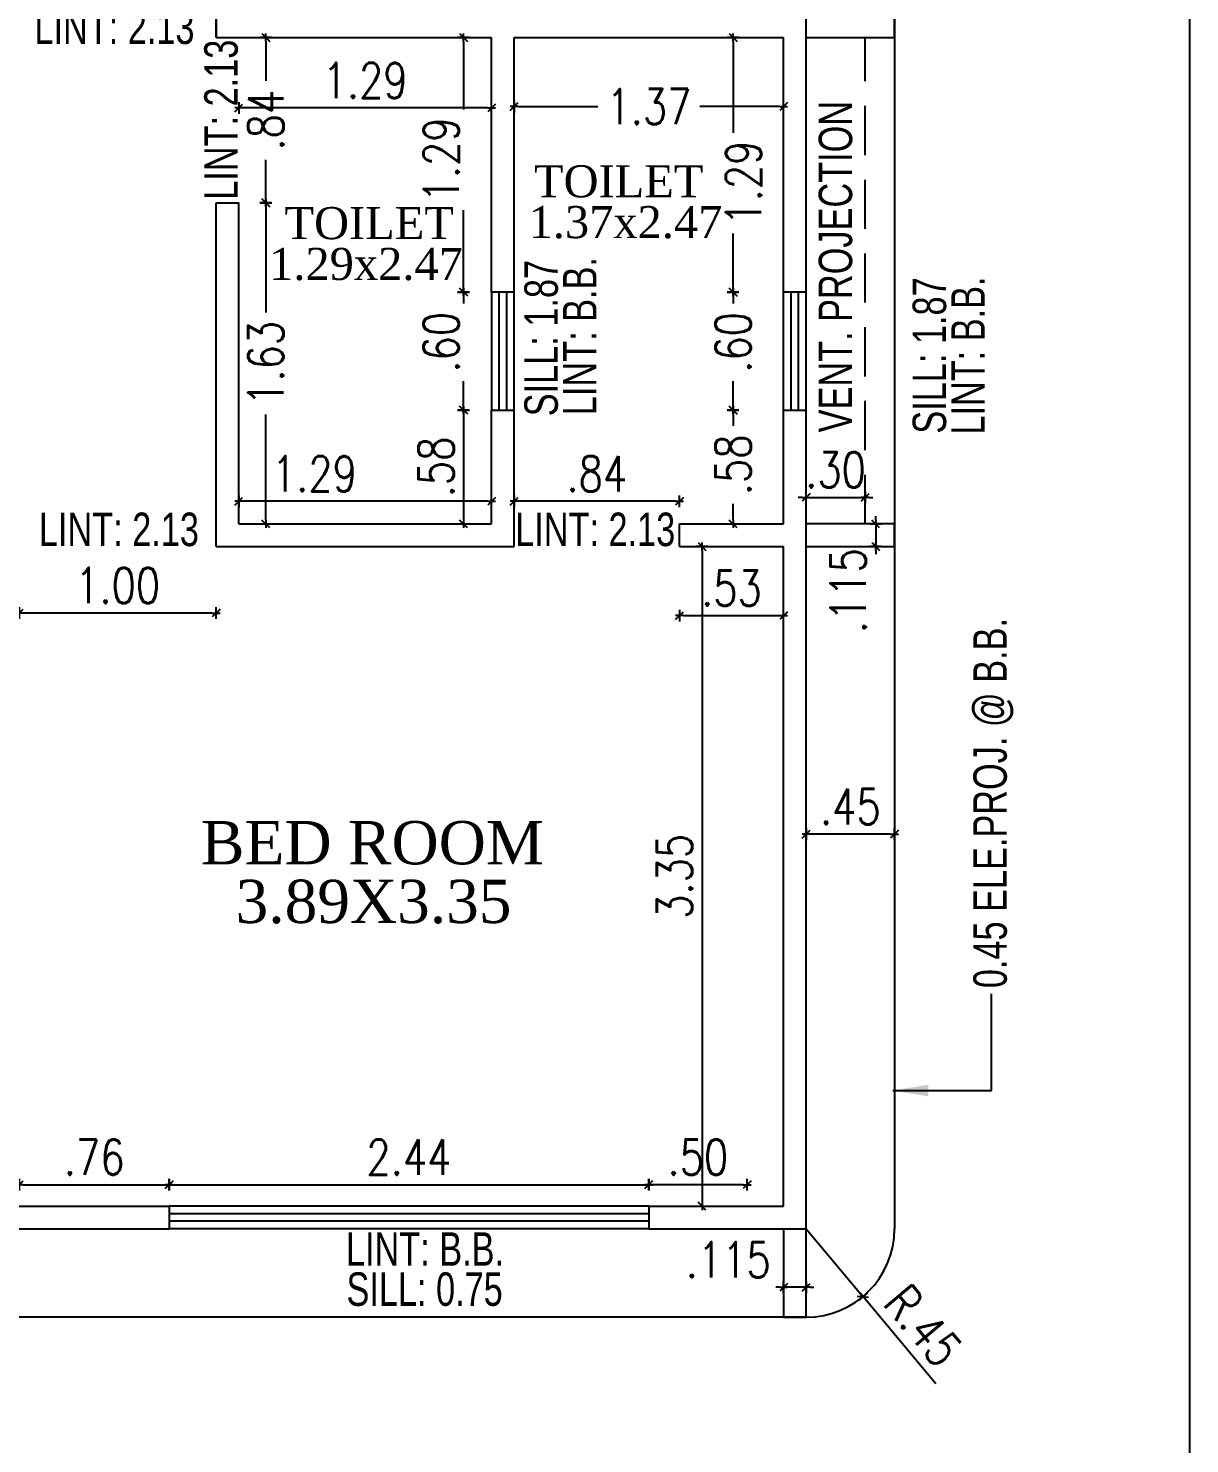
# Model space of a CAD drawing. Header units: inches. Extents: x 14235 to 14499, y 0 to 2549.
# Drawn here: x 14459.82 to 14465.73, y 2352.89 to 2360.08 of the extents above; entities that cross this region are included whole.
import ezdxf
from ezdxf.enums import TextEntityAlignment as Align

# ---------------------------------------------------------------- set-up
doc = ezdxf.new("R2010")
doc.units = ezdxf.units.IN
doc.header["$LTSCALE"] = 0.25
doc.header["$MEASUREMENT"] = 0
doc.header["$PDMODE"] = 35
doc.linetypes.add('DASHEDX2', pattern=[1.5, 1, -0.5])
for name, color, linetype in [('edges', 1, 'Continuous'), ('proj-internal', 1, 'DASHEDX2'), ('text-large', 7, 'Continuous'), ('wall', 7, 'Continuous'), ('windows', 106, 'Continuous'), ('WORK TEX', 6, 'Continuous'), ('WORKING DIM', 7, 'Continuous')]:
    doc.layers.add(name, color=color, linetype=linetype)
doc.styles.add('ARIAL', font='TIMES_0.TTF')
doc.styles.add('ARL', font='swisscl_0.ttf')
doc.styles.add('romans', font='romans.shx', dxfattribs={"width": 0.8})
doc.dimstyles.new('121', dxfattribs={"dimscale": 0.1, "dimtxt": 1.8, "dimasz": 0.2, "dimexe": 0.03125, "dimexo": 0.25, "dimgap": 0.5, "dimtad": 1, "dimzin": 4, "dimdsep": 46, "dimtxsty": 'romans', "dimblk1": 'MINITICK', "dimblk2": 'MINITICK', "dimsah": 1, "dimcen": 1, "dimse1": 1, "dimse2": 1, "dimclrd": 252, "dimclre": 256, "dimclrt": 7, "dimadec": 3, "dimazin": 0, "dimtfac": 0.8, "dimtix": 1, "dimtmove": 2, "dimatfit": 3, "dimfxl": 0, "dimtolj": 1, "dimtzin": 3, "dimarcsym": 0})
doc.dimstyles.new('DFSGSG', dxfattribs={"dimtxt": 0.17, "dimasz": 0.18, "dimexe": 0.18, "dimexo": 0.0625, "dimgap": 0.09, "dimtad": 1, "dimzin": 0, "dimdsep": 46, "dimtxsty": 'ARIAL', "dimcen": 0.09, "dimse1": 1, "dimse2": 1, "dimaunit": 1, "dimadec": 0, "dimazin": 0, "dimtfac": 1, "dimtix": 1, "dimtofl": 0, "dimtmove": 0, "dimatfit": 3, "dimfxl": 0, "dimtolj": 1, "dimtzin": 0, "dimarcsym": 0})

# ---------------------------------------------------------------- blocks, each defined once
blk = doc.blocks.new('MINITICK')
at = {"color": 7}
for p, q in [((1, 1), (-1, -1)), ((-1, 0), (1, 0)), ((0, -1.5), (0, 1.5))]:
    blk.add_line(p, q, dxfattribs=at)
blk = doc.blocks.new('*D1773')
at = {"layer": 'Defpoints', "color": 0, "transparency": 16777216}
for p in [(14460.5382, 2354.2036), (14459.776, 2354.0942), (14460.5382, 2354.0942)]:
    blk.add_point(p, dxfattribs=at)
at = {"layer": 'WORKING DIM', "color": 252, "lineweight": -2, "transparency": 16777216}
blk.add_line((14459.796, 2354.2036), (14460.5182, 2354.2036), dxfattribs=at)
at = {"layer": 'WORKING DIM', "color": 252, "lineweight": -2, "transparency": 16777216, "xscale": 0.02, "yscale": 0.02, "zscale": 0.02, "rotation": 180}
blk.add_blockref('MINITICK', (14459.776, 2354.2036), dxfattribs=at)
at = {"layer": 'WORKING DIM', "color": 252, "lineweight": -2, "transparency": 16777216, "xscale": 0.02, "yscale": 0.02, "zscale": 0.02}
blk.add_blockref('MINITICK', (14460.5382, 2354.2036), dxfattribs=at)
at = {"layer": 'WORKING DIM', "color": 7, "transparency": 16777216, "insert": (14460.1571, 2354.3436), "char_height": 0.18, "attachment_point": 5, "style": 'romans'}
blk.add_mtext('\\A1;.76', dxfattribs=at)
blk = doc.blocks.new('*D1774')
at = {"layer": 'Defpoints', "color": 0, "transparency": 16777216}
for p in [(14462.9772, 2354.2036), (14460.5382, 2354.0942), (14462.9772, 2354.0942)]:
    blk.add_point(p, dxfattribs=at)
at = {"layer": 'WORKING DIM', "color": 252, "lineweight": -2, "transparency": 16777216}
blk.add_line((14460.5582, 2354.2036), (14462.9572, 2354.2036), dxfattribs=at)
at = {"layer": 'WORKING DIM', "color": 252, "lineweight": -2, "transparency": 16777216, "xscale": 0.02, "yscale": 0.02, "zscale": 0.02, "rotation": 180}
blk.add_blockref('MINITICK', (14460.5382, 2354.2036), dxfattribs=at)
at = {"layer": 'WORKING DIM', "color": 252, "lineweight": -2, "transparency": 16777216, "xscale": 0.02, "yscale": 0.02, "zscale": 0.02}
blk.add_blockref('MINITICK', (14462.9772, 2354.2036), dxfattribs=at)
at = {"layer": 'WORKING DIM', "color": 7, "transparency": 16777216, "insert": (14461.7577, 2354.3436), "char_height": 0.18, "attachment_point": 5, "style": 'romans'}
blk.add_mtext('\\A1;2.44', dxfattribs=at)
blk = doc.blocks.new('*D1561')
at = {"layer": 'Defpoints', "color": 0, "transparency": 16777216}
for p in [(14462.9772, 2354.2036), (14462.9772, 2354.0942), (14463.4775, 2354.0942)]:
    blk.add_point(p, dxfattribs=at)
at = {"layer": 'WORKING DIM', "color": 252, "lineweight": -2, "transparency": 16777216}
blk.add_line((14463.4575, 2354.2036), (14462.9972, 2354.2036), dxfattribs=at)
at = {"layer": 'WORKING DIM', "color": 252, "lineweight": -2, "transparency": 16777216, "xscale": 0.02, "yscale": 0.02, "zscale": 0.02, "rotation": 180}
blk.add_blockref('MINITICK', (14462.9772, 2354.2036), dxfattribs=at)
at = {"layer": 'WORKING DIM', "color": 252, "lineweight": -2, "transparency": 16777216, "xscale": 0.02, "yscale": 0.02, "zscale": 0.02}
blk.add_blockref('MINITICK', (14463.4775, 2354.2036), dxfattribs=at)
at = {"layer": 'WORKING DIM', "color": 7, "transparency": 16777216, "insert": (14463.2274, 2354.3436), "char_height": 0.18, "attachment_point": 5, "style": 'romans'}
blk.add_mtext('\\A1;.50', dxfattribs=at)
blk = doc.blocks.new('*D1562')
at = {"layer": 'Defpoints', "color": 0, "transparency": 16777216}
for p in [(14462.86, 2357.4479), (14462.8192, 2354.0942), (14463.2482, 2354.0942)]:
    blk.add_point(p, dxfattribs=at)
at = {"layer": 'WORKING DIM', "color": 252, "lineweight": -2, "transparency": 16777216}
blk.add_line((14463.2482, 2357.4279), (14463.2482, 2354.1142), dxfattribs=at)
at = {"layer": 'WORKING DIM', "color": 252, "lineweight": -2, "transparency": 16777216, "xscale": 0.02, "yscale": 0.02, "zscale": 0.02}
for p, rotation in [((14463.2482, 2357.4479), 90), ((14463.2482, 2354.0942), 270)]:
    blk.add_blockref('MINITICK', p, dxfattribs=dict(at, rotation=rotation))
at = {"layer": 'WORKING DIM', "color": 7, "transparency": 16777216, "insert": (14463.1082, 2355.771), "char_height": 0.18, "attachment_point": 5, "rotation": 90, "style": 'romans'}
blk.add_mtext('\\A1;3.35', dxfattribs=at)
blk = doc.blocks.new('*D1563')
at = {"layer": 'Defpoints', "color": 0, "transparency": 16777216}
for p in [(14459.776, 2357.505), (14460.7769, 2357.505), (14459.776, 2357.1093)]:
    blk.add_point(p, dxfattribs=at)
at = {"layer": 'WORKING DIM', "color": 252, "lineweight": -2, "transparency": 16777216}
blk.add_line((14460.7569, 2357.1093), (14459.796, 2357.1093), dxfattribs=at)
at = {"layer": 'WORKING DIM', "color": 252, "lineweight": -2, "transparency": 16777216, "xscale": 0.02, "yscale": 0.02, "zscale": 0.02, "rotation": 180}
blk.add_blockref('MINITICK', (14459.776, 2357.1093), dxfattribs=at)
at = {"layer": 'WORKING DIM', "color": 252, "lineweight": -2, "transparency": 16777216, "xscale": 0.02, "yscale": 0.02, "zscale": 0.02}
blk.add_blockref('MINITICK', (14460.7769, 2357.1093), dxfattribs=at)
at = {"layer": 'WORKING DIM', "color": 7, "transparency": 16777216, "insert": (14460.2764, 2357.2493), "char_height": 0.18, "attachment_point": 5, "style": 'romans'}
blk.add_mtext('\\A1;1.00', dxfattribs=at)
blk = doc.blocks.new('*D1564')
at = {"layer": 'Defpoints', "color": 0, "transparency": 16777216}
for p in [(14463.7775, 2353.9799), (14464.0662, 2353.6347)]:
    blk.add_point(p, dxfattribs=at)
at = {"layer": 'WORKING DIM', "color": 252, "lineweight": -2, "transparency": 16777216}
for p, q in [((14463.7775, 2353.9799), (14464.0662, 2353.6347)), ((14464.4375, 2353.1906), (14464.079, 2353.6193))]:
    blk.add_line(p, q, dxfattribs=at)
at = {"layer": 'WORKING DIM', "color": 252, "lineweight": -2, "transparency": 16777216, "xscale": 0.02, "yscale": 0.02, "zscale": 0.02, "rotation": 129.9018979575271}
blk.add_blockref('MINITICK', (14464.0662, 2353.6347), dxfattribs=at)
at = {"layer": 'WORKING DIM', "color": 7, "transparency": 16777216, "insert": (14464.3721, 2353.4871), "char_height": 0.18, "attachment_point": 5, "rotation": 309.9019, "style": 'romans'}
blk.add_mtext('\\A1;R.45', dxfattribs=at)
blk = doc.blocks.new('*D1791')
at = {"layer": 'Defpoints', "color": 0, "transparency": 16777216}
for p in [(14463.7775, 2357.4479), (14464.2275, 2357.4479), (14463.7775, 2355.9853)]:
    blk.add_point(p, dxfattribs=at)
at = {"layer": 'WORKING DIM', "color": 252, "lineweight": -2, "transparency": 16777216}
blk.add_line((14464.2075, 2355.9853), (14463.7975, 2355.9853), dxfattribs=at)
at = {"layer": 'WORKING DIM', "color": 252, "lineweight": -2, "transparency": 16777216, "xscale": 0.02, "yscale": 0.02, "zscale": 0.02, "rotation": 180}
blk.add_blockref('MINITICK', (14463.7775, 2355.9853), dxfattribs=at)
at = {"layer": 'WORKING DIM', "color": 252, "lineweight": -2, "transparency": 16777216, "xscale": 0.02, "yscale": 0.02, "zscale": 0.02}
blk.add_blockref('MINITICK', (14464.2275, 2355.9853), dxfattribs=at)
at = {"layer": 'WORKING DIM', "color": 7, "transparency": 16777216, "insert": (14464.0025, 2356.1253), "char_height": 0.18, "attachment_point": 5, "style": 'romans'}
blk.add_mtext('\\A1;.45', dxfattribs=at)
blk = doc.blocks.new('*D1802')
at = {"layer": 'Defpoints', "color": 0, "transparency": 16777216}
for p in [(14463.7775, 2357.6905), (14464.0775, 2357.6973), (14464.0775, 2357.6905)]:
    blk.add_point(p, dxfattribs=at)
at = {"layer": 'WORKING DIM', "color": 252, "lineweight": -2, "transparency": 16777216}
for p, q in [((14463.7575, 2357.6973), (14463.7375, 2357.6973)), ((14463.7775, 2357.6973), (14464.0775, 2357.6973)), ((14464.0975, 2357.6973), (14464.1175, 2357.6973))]:
    blk.add_line(p, q, dxfattribs=at)
at = {"layer": 'WORKING DIM', "color": 252, "lineweight": -2, "transparency": 16777216, "xscale": 0.02, "yscale": 0.02, "zscale": 0.02}
blk.add_blockref('MINITICK', (14463.7775, 2357.6973), dxfattribs=at)
at = {"layer": 'WORKING DIM', "color": 252, "lineweight": -2, "transparency": 16777216, "xscale": 0.02, "yscale": 0.02, "zscale": 0.02, "rotation": 180}
blk.add_blockref('MINITICK', (14464.0775, 2357.6973), dxfattribs=at)
at = {"layer": 'WORKING DIM', "color": 7, "transparency": 16777216, "insert": (14463.9275, 2357.8373), "char_height": 0.18, "attachment_point": 5, "style": 'romans'}
blk.add_mtext('\\A1;.30', dxfattribs=at)
blk = doc.blocks.new('*D1573')
at = {"layer": 'Defpoints', "color": 0, "transparency": 16777216}
for p in [(14463.6632, 2353.6819), (14463.6632, 2353.6584), (14463.7775, 2353.6584)]:
    blk.add_point(p, dxfattribs=at)
at = {"layer": 'WORKING DIM', "color": 252, "lineweight": -2, "transparency": 16777216}
for p, q in [((14463.6432, 2353.6819), (14463.6232, 2353.6819)), ((14463.7775, 2353.6819), (14463.6632, 2353.6819)), ((14463.7975, 2353.6819), (14463.8175, 2353.6819))]:
    blk.add_line(p, q, dxfattribs=at)
at = {"layer": 'WORKING DIM', "color": 252, "lineweight": -2, "transparency": 16777216, "xscale": 0.02, "yscale": 0.02, "zscale": 0.02}
blk.add_blockref('MINITICK', (14463.6632, 2353.6819), dxfattribs=at)
at = {"layer": 'WORKING DIM', "color": 252, "lineweight": -2, "transparency": 16777216, "xscale": 0.02, "yscale": 0.02, "zscale": 0.02, "rotation": 180}
blk.add_blockref('MINITICK', (14463.7775, 2353.6819), dxfattribs=at)
at = {"layer": 'WORKING DIM', "color": 7, "transparency": 16777216, "insert": (14463.3816, 2353.8219), "char_height": 0.18, "attachment_point": 5, "style": 'romans'}
blk.add_mtext('\\A1;.115', dxfattribs=at)
blk = doc.blocks.new('*D1579')
at = {"layer": 'Defpoints', "color": 0, "transparency": 16777216}
for p in [(14464.1551, 2357.5622), (14464.1315, 2357.4479), (14464.1551, 2357.4479)]:
    blk.add_point(p, dxfattribs=at)
at = {"layer": 'WORKING DIM', "color": 252, "lineweight": -2, "transparency": 16777216}
for p, q in [((14464.1315, 2357.5822), (14464.1315, 2357.6022)), ((14464.1315, 2357.5622), (14464.1315, 2357.4479)), ((14464.1315, 2357.4279), (14464.1315, 2357.4079))]:
    blk.add_line(p, q, dxfattribs=at)
at = {"layer": 'WORKING DIM', "color": 252, "lineweight": -2, "transparency": 16777216, "xscale": 0.02, "yscale": 0.02, "zscale": 0.02}
for p, rotation in [((14464.1315, 2357.5622), 270), ((14464.1315, 2357.4479), 90)]:
    blk.add_blockref('MINITICK', p, dxfattribs=dict(at, rotation=rotation))
at = {"layer": 'WORKING DIM', "color": 7, "transparency": 16777216, "insert": (14463.9915, 2357.2229), "char_height": 0.18, "attachment_point": 5, "rotation": 90, "style": 'romans'}
blk.add_mtext('\\A1;.115', dxfattribs=at)
blk = doc.blocks.new('*D2012')
at = {"layer": 'Defpoints', "color": 0, "transparency": 16777216}
for p in [(14460.8919, 2360.0345), (14461.0303, 2360.0345), (14460.8919, 2359.1945)]:
    blk.add_point(p, dxfattribs=at)
at = {"layer": 'WORKING DIM', "color": 252, "lineweight": -2, "transparency": 16777216}
for p, q in [((14461.0303, 2360.0145), (14461.0303, 2359.8153)), ((14461.0303, 2359.2145), (14461.0303, 2359.4136))]:
    blk.add_line(p, q, dxfattribs=at)
at = {"layer": 'WORKING DIM', "color": 252, "lineweight": -2, "transparency": 16777216, "xscale": 0.02, "yscale": 0.02, "zscale": 0.02}
for p, rotation in [((14461.0303, 2360.0345), 90), ((14461.0303, 2359.1945), 270)]:
    blk.add_blockref('MINITICK', p, dxfattribs=dict(at, rotation=rotation))
at = {"layer": 'WORKING DIM', "color": 7, "transparency": 16777216, "insert": (14461.0303, 2359.6145), "char_height": 0.18, "attachment_point": 5, "rotation": 90, "style": 'romans'}
blk.add_mtext('\\A1;.84', dxfattribs=at)
blk = doc.blocks.new('*D2013')
at = {"layer": 'Defpoints', "color": 0, "transparency": 16777216}
for p in [(14460.8919, 2359.1945), (14460.8919, 2357.5622), (14461.0295, 2357.5622)]:
    blk.add_point(p, dxfattribs=at)
at = {"layer": 'WORKING DIM', "color": 252, "lineweight": -2, "transparency": 16777216}
for p, q in [((14461.0295, 2359.1745), (14461.0295, 2358.6375)), ((14461.0295, 2357.5822), (14461.0295, 2358.1192))]:
    blk.add_line(p, q, dxfattribs=at)
at = {"layer": 'WORKING DIM', "color": 252, "lineweight": -2, "transparency": 16777216, "xscale": 0.02, "yscale": 0.02, "zscale": 0.02}
for p, rotation in [((14461.0295, 2359.1945), 90), ((14461.0295, 2357.5622), 270)]:
    blk.add_blockref('MINITICK', p, dxfattribs=dict(at, rotation=rotation))
at = {"layer": 'WORKING DIM', "color": 7, "transparency": 16777216, "insert": (14461.0295, 2358.3783), "char_height": 0.18, "attachment_point": 5, "rotation": 90, "style": 'romans'}
blk.add_mtext('\\A1;1.63', dxfattribs=at)
blk = doc.blocks.new('*D2014')
at = {"layer": 'Defpoints', "color": 0, "transparency": 16777216}
for p in [(14460.8919, 2357.6773), (14460.8919, 2357.5622), (14462.1782, 2357.5622)]:
    blk.add_point(p, dxfattribs=at)
at = {"layer": 'WORKING DIM', "color": 252, "lineweight": -2, "transparency": 16777216}
blk.add_line((14462.1582, 2357.6773), (14460.9119, 2357.6773), dxfattribs=at)
at = {"layer": 'WORKING DIM', "color": 252, "lineweight": -2, "transparency": 16777216, "xscale": 0.02, "yscale": 0.02, "zscale": 0.02, "rotation": 180}
blk.add_blockref('MINITICK', (14460.8919, 2357.6773), dxfattribs=at)
at = {"layer": 'WORKING DIM', "color": 252, "lineweight": -2, "transparency": 16777216, "xscale": 0.02, "yscale": 0.02, "zscale": 0.02}
blk.add_blockref('MINITICK', (14462.1782, 2357.6773), dxfattribs=at)
at = {"layer": 'WORKING DIM', "color": 7, "transparency": 16777216, "insert": (14461.277, 2357.8173), "char_height": 0.18, "attachment_point": 5, "style": 'romans'}
blk.add_mtext('\\A1;1.29', dxfattribs=at)
blk = doc.blocks.new('*D2015')
at = {"layer": 'Defpoints', "color": 0, "transparency": 16777216}
for p in [(14462.2932, 2357.6773), (14463.1332, 2357.5622), (14462.2932, 2357.4785)]:
    blk.add_point(p, dxfattribs=at)
at = {"layer": 'WORKING DIM', "color": 252, "lineweight": -2, "transparency": 16777216}
blk.add_line((14463.1132, 2357.6773), (14462.3132, 2357.6773), dxfattribs=at)
at = {"layer": 'WORKING DIM', "color": 252, "lineweight": -2, "transparency": 16777216, "xscale": 0.02, "yscale": 0.02, "zscale": 0.02, "rotation": 180}
blk.add_blockref('MINITICK', (14462.2932, 2357.6773), dxfattribs=at)
at = {"layer": 'WORKING DIM', "color": 252, "lineweight": -2, "transparency": 16777216, "xscale": 0.02, "yscale": 0.02, "zscale": 0.02}
blk.add_blockref('MINITICK', (14463.1332, 2357.6773), dxfattribs=at)
at = {"layer": 'WORKING DIM', "color": 7, "transparency": 16777216, "insert": (14462.7132, 2357.8173), "char_height": 0.18, "attachment_point": 5, "style": 'romans'}
blk.add_mtext('\\A1;.84', dxfattribs=at)
blk = doc.blocks.new('*D2016')
at = {"layer": 'Defpoints', "color": 0, "transparency": 16777216}
for p in [(14463.6632, 2358.1408), (14463.4061, 2357.5622), (14463.6632, 2357.5622)]:
    blk.add_point(p, dxfattribs=at)
at = {"layer": 'WORKING DIM', "color": 252, "lineweight": -2, "transparency": 16777216}
for p, q in [((14463.4061, 2358.1208), (14463.4061, 2358.0602)), ((14463.4061, 2357.5822), (14463.4061, 2357.6653))]:
    blk.add_line(p, q, dxfattribs=at)
at = {"layer": 'WORKING DIM', "color": 252, "lineweight": -2, "transparency": 16777216, "xscale": 0.02, "yscale": 0.02, "zscale": 0.02}
for p, rotation in [((14463.4061, 2358.1408), 90), ((14463.4061, 2357.5622), 270)]:
    blk.add_blockref('MINITICK', p, dxfattribs=dict(at, rotation=rotation))
at = {"layer": 'WORKING DIM', "color": 7, "transparency": 16777216, "insert": (14463.4061, 2357.8628), "char_height": 0.18, "attachment_point": 5, "rotation": 90, "style": 'romans'}
blk.add_mtext('\\A1;.58', dxfattribs=at)
blk = doc.blocks.new('*D2017')
at = {"layer": 'Defpoints', "color": 0, "transparency": 16777216}
for p in [(14463.4061, 2358.7408), (14463.6632, 2358.7408), (14463.6632, 2358.1408)]:
    blk.add_point(p, dxfattribs=at)
at = {"layer": 'WORKING DIM', "color": 252, "lineweight": -2, "transparency": 16777216}
for p, q in [((14463.4061, 2358.7208), (14463.4061, 2358.6825)), ((14463.4061, 2358.1608), (14463.4061, 2358.2877))]:
    blk.add_line(p, q, dxfattribs=at)
at = {"layer": 'WORKING DIM', "color": 252, "lineweight": -2, "transparency": 16777216, "xscale": 0.02, "yscale": 0.02, "zscale": 0.02}
for p, rotation in [((14463.4061, 2358.7408), 90), ((14463.4061, 2358.1408), 270)]:
    blk.add_blockref('MINITICK', p, dxfattribs=dict(at, rotation=rotation))
at = {"layer": 'WORKING DIM', "color": 7, "transparency": 16777216, "insert": (14463.4061, 2358.4851), "char_height": 0.18, "attachment_point": 5, "rotation": 90, "style": 'romans'}
blk.add_mtext('\\A1;.60', dxfattribs=at)
blk = doc.blocks.new('*D1686')
at = {"layer": 'Defpoints', "color": 0, "transparency": 16777216}
for p in [(14463.6632, 2360.0345), (14463.4061, 2358.7408), (14463.6632, 2358.7408)]:
    blk.add_point(p, dxfattribs=at)
at = {"layer": 'WORKING DIM', "color": 252, "lineweight": -2, "transparency": 16777216}
for p, q in [((14463.4061, 2360.0145), (14463.4061, 2359.5505)), ((14463.4061, 2358.7608), (14463.4061, 2359.0391))]:
    blk.add_line(p, q, dxfattribs=at)
at = {"layer": 'WORKING DIM', "color": 252, "lineweight": -2, "transparency": 16777216, "xscale": 0.02, "yscale": 0.02, "zscale": 0.02}
for p, rotation in [((14463.4061, 2360.0345), 90), ((14463.4061, 2358.7408), 270)]:
    blk.add_blockref('MINITICK', p, dxfattribs=dict(at, rotation=rotation))
at = {"layer": 'WORKING DIM', "color": 7, "transparency": 16777216, "insert": (14463.4591, 2359.2948), "char_height": 0.18, "attachment_point": 5, "rotation": 90, "style": 'romans'}
blk.add_mtext('\\A1;1.29', dxfattribs=at)
blk = doc.blocks.new('*D1687')
at = {"layer": 'Defpoints', "color": 0, "transparency": 16777216}
for p in [(14462.2932, 2360.0005), (14463.6632, 2359.8488), (14462.2932, 2359.6838)]:
    blk.add_point(p, dxfattribs=at)
at = {"layer": 'WORKING DIM', "color": 252, "lineweight": -2, "transparency": 16777216}
for p, q in [((14462.3132, 2359.6838), (14462.7191, 2359.6838)), ((14463.6432, 2359.6838), (14463.2374, 2359.6838))]:
    blk.add_line(p, q, dxfattribs=at)
at = {"layer": 'WORKING DIM', "color": 252, "lineweight": -2, "transparency": 16777216, "xscale": 0.02, "yscale": 0.02, "zscale": 0.02, "rotation": 180}
blk.add_blockref('MINITICK', (14462.2932, 2359.6838), dxfattribs=at)
at = {"layer": 'WORKING DIM', "color": 252, "lineweight": -2, "transparency": 16777216, "xscale": 0.02, "yscale": 0.02, "zscale": 0.02}
blk.add_blockref('MINITICK', (14463.6632, 2359.6838), dxfattribs=at)
at = {"layer": 'WORKING DIM', "color": 7, "transparency": 16777216, "insert": (14462.9782, 2359.6838), "char_height": 0.18, "attachment_point": 5, "style": 'romans'}
blk.add_mtext('\\A1;1.37', dxfattribs=at)
blk = doc.blocks.new('*D2018')
at = {"layer": 'Defpoints', "color": 0, "transparency": 16777216}
for p in [(14462.0355, 2358.7412), (14462.1789, 2358.7412), (14462.1789, 2358.1412)]:
    blk.add_point(p, dxfattribs=at)
at = {"layer": 'WORKING DIM', "color": 252, "lineweight": -2, "transparency": 16777216}
for p, q in [((14462.0355, 2358.7212), (14462.0355, 2358.6829)), ((14462.0355, 2358.1612), (14462.0355, 2358.288))]:
    blk.add_line(p, q, dxfattribs=at)
at = {"layer": 'WORKING DIM', "color": 252, "lineweight": -2, "transparency": 16777216, "xscale": 0.02, "yscale": 0.02, "zscale": 0.02}
for p, rotation in [((14462.0355, 2358.7412), 90), ((14462.0355, 2358.1412), 270)]:
    blk.add_blockref('MINITICK', p, dxfattribs=dict(at, rotation=rotation))
at = {"layer": 'WORKING DIM', "color": 7, "transparency": 16777216, "insert": (14461.9218, 2358.4855), "char_height": 0.18, "attachment_point": 5, "rotation": 90, "style": 'romans'}
blk.add_mtext('\\A1;.60', dxfattribs=at)
blk = doc.blocks.new('*D2019')
at = {"layer": 'Defpoints', "color": 0, "transparency": 16777216}
for p in [(14462.1782, 2358.1412), (14462.0355, 2357.5622), (14462.1782, 2357.5622)]:
    blk.add_point(p, dxfattribs=at)
at = {"layer": 'WORKING DIM', "color": 252, "lineweight": -2, "transparency": 16777216}
blk.add_line((14462.0355, 2358.1212), (14462.0355, 2357.5822), dxfattribs=at)
at = {"layer": 'WORKING DIM', "color": 252, "lineweight": -2, "transparency": 16777216, "xscale": 0.02, "yscale": 0.02, "zscale": 0.02}
for p, rotation in [((14462.0355, 2358.1412), 90), ((14462.0355, 2357.5622), 270)]:
    blk.add_blockref('MINITICK', p, dxfattribs=dict(at, rotation=rotation))
at = {"layer": 'WORKING DIM', "color": 7, "transparency": 16777216, "insert": (14461.8955, 2357.8517), "char_height": 0.18, "attachment_point": 5, "rotation": 90, "style": 'romans'}
blk.add_mtext('\\A1;.58', dxfattribs=at)
blk = doc.blocks.new('*D2020')
at = {"layer": 'Defpoints', "color": 0, "transparency": 16777216}
for p in [(14462.1782, 2360.0345), (14462.0355, 2358.7412), (14462.1782, 2358.7412)]:
    blk.add_point(p, dxfattribs=at)
at = {"layer": 'WORKING DIM', "color": 252, "lineweight": -2, "transparency": 16777216}
for p, q in [((14462.0355, 2360.0145), (14462.0355, 2359.6687)), ((14462.0355, 2358.7612), (14462.0355, 2359.1572))]:
    blk.add_line(p, q, dxfattribs=at)
at = {"layer": 'WORKING DIM', "color": 252, "lineweight": -2, "transparency": 16777216, "xscale": 0.02, "yscale": 0.02, "zscale": 0.02}
for p, rotation in [((14462.0355, 2360.0345), 90), ((14462.0355, 2358.7412), 270)]:
    blk.add_blockref('MINITICK', p, dxfattribs=dict(at, rotation=rotation))
at = {"layer": 'WORKING DIM', "color": 7, "transparency": 16777216, "insert": (14461.9218, 2359.4129), "char_height": 0.18, "attachment_point": 5, "rotation": 90, "style": 'romans'}
blk.add_mtext('\\A1;1.29', dxfattribs=at)
blk = doc.blocks.new('*D1688')
at = {"layer": 'Defpoints', "color": 0, "transparency": 16777216}
for p in [(14462.1782, 2360.0005), (14460.8919, 2359.6767), (14460.8919, 2359.1945)]:
    blk.add_point(p, dxfattribs=at)
at = {"layer": 'WORKING DIM', "color": 252, "lineweight": -2, "transparency": 16777216}
blk.add_line((14462.1582, 2359.6767), (14460.9119, 2359.6767), dxfattribs=at)
at = {"layer": 'WORKING DIM', "color": 252, "lineweight": -2, "transparency": 16777216, "xscale": 0.02, "yscale": 0.02, "zscale": 0.02, "rotation": 180}
blk.add_blockref('MINITICK', (14460.8919, 2359.6767), dxfattribs=at)
at = {"layer": 'WORKING DIM', "color": 252, "lineweight": -2, "transparency": 16777216, "xscale": 0.02, "yscale": 0.02, "zscale": 0.02}
blk.add_blockref('MINITICK', (14462.1782, 2359.6767), dxfattribs=at)
at = {"layer": 'WORKING DIM', "color": 7, "transparency": 16777216, "insert": (14461.535, 2359.8167), "char_height": 0.18, "attachment_point": 5, "style": 'romans'}
blk.add_mtext('\\A1;1.29', dxfattribs=at)
blk = doc.blocks.new('*D2021')
at = {"layer": 'Defpoints', "color": 0, "transparency": 16777216}
for p in [(14463.1332, 2357.4479), (14463.6632, 2357.4479), (14463.6632, 2357.0962)]:
    blk.add_point(p, dxfattribs=at)
at = {"layer": 'WORKING DIM', "color": 252, "lineweight": -2, "transparency": 16777216}
blk.add_line((14463.1532, 2357.0962), (14463.6432, 2357.0962), dxfattribs=at)
at = {"layer": 'WORKING DIM', "color": 252, "lineweight": -2, "transparency": 16777216, "xscale": 0.02, "yscale": 0.02, "zscale": 0.02, "rotation": 180}
blk.add_blockref('MINITICK', (14463.1332, 2357.0962), dxfattribs=at)
at = {"layer": 'WORKING DIM', "color": 252, "lineweight": -2, "transparency": 16777216, "xscale": 0.02, "yscale": 0.02, "zscale": 0.02}
blk.add_blockref('MINITICK', (14463.6632, 2357.0962), dxfattribs=at)
at = {"layer": 'WORKING DIM', "color": 7, "transparency": 16777216, "insert": (14463.3982, 2357.2362), "char_height": 0.18, "attachment_point": 5, "style": 'romans'}
blk.add_mtext('\\A1;.53', dxfattribs=at)

msp = doc.modelspace()

# ---------------------------------------------------------------- linework, layer by layer
at = {"layer": 'edges', "ltscale": 0.4}
for p, q in [((14464.2275, 2364.9247), (14464.2275, 2353.9799)), ((14463.7775, 2353.5299), (14441.9407, 2353.5299))]:
    msp.add_line(p, q, dxfattribs=at)
for points in [[(14463.7775, 2360.0345), (14464.2275, 2360.0345), (14464.2275, 2360.1488), (14463.7775, 2360.1488)], [(14463.7775, 2357.4479), (14464.2275, 2357.4479), (14464.2275, 2357.5622), (14463.7775, 2357.5622)], [(14463.6632, 2353.9799), (14463.6632, 2353.5299), (14463.7775, 2353.5299), (14463.7775, 2353.9799)]]:
    msp.add_lwpolyline(points, dxfattribs=at)
msp.add_arc((14463.7775, 2353.9799), 0.45, 270, 360, dxfattribs=at)
at = {"layer": 'proj-internal'}
msp.add_line((14464.0775, 2357.5622), (14464.0775, 2360.0345), dxfattribs=at)
at = {"layer": 'wall'}
for p, q in [((14463.7775, 2358.7408), (14463.7775, 2360.4967)), ((14460.7769, 2360.1488), (14460.7769, 2360.0345)), ((14460.7769, 2360.0345), (14460.7769, 2360.1488)), ((14460.7769, 2360.0345), (14462.1782, 2360.0345)), ((14462.1782, 2358.7412), (14462.1782, 2360.0345)), ((14462.2932, 2360.0345), (14463.6632, 2360.0345)), ((14462.2932, 2358.7412), (14462.2932, 2360.0345)), ((14463.6632, 2359.4558), (14463.6632, 2360.0345)), ((14463.6632, 2358.7408), (14463.6632, 2360.0345)), ((14463.6632, 2359.4558), (14463.6632, 2359.4558)), ((14463.6632, 2359.4558), (14463.6632, 2359.4558)), ((14460.7769, 2357.4479), (14460.7769, 2359.1945)), ((14460.7769, 2359.1945), (14460.8919, 2359.1945)), ((14460.8919, 2357.5622), (14460.8919, 2359.1945)), ((14462.2932, 2358.7412), (14462.1782, 2358.7412)), ((14463.7775, 2358.7408), (14463.6632, 2358.7408)), ((14462.1782, 2357.5622), (14462.1782, 2358.1412)), ((14462.1789, 2358.1412), (14462.2932, 2358.1412)), ((14462.1789, 2358.1412), (14462.1789, 2358.1412)), ((14462.2932, 2357.4479), (14462.2932, 2358.1412)), ((14463.6632, 2357.5622), (14463.6632, 2358.1408)), ((14463.6632, 2358.1408), (14463.7775, 2358.1408)), ((14463.6632, 2358.1408), (14463.6632, 2358.1408)), ((14463.6632, 2357.5622), (14463.6632, 2358.1408)), ((14463.6632, 2358.1408), (14463.7775, 2358.1408)), ((14463.6632, 2358.1408), (14463.6632, 2358.1408)), ((14463.7775, 2353.9799), (14463.7775, 2358.1408)), ((14460.8919, 2357.5622), (14462.1782, 2357.5622)), ((14463.1332, 2357.4479), (14463.1332, 2357.5622)), ((14463.1332, 2357.5622), (14463.6632, 2357.5622)), ((14460.7769, 2357.4479), (14462.1782, 2357.4479)), ((14462.1782, 2357.4479), (14462.2932, 2357.4479)), ((14463.1332, 2357.4479), (14463.6632, 2357.4479)), ((14463.6632, 2354.0942), (14463.6632, 2357.4479)), ((14459.776, 2354.0942), (14460.5382, 2354.0942)), ((14460.5382, 2354.0942), (14460.5382, 2353.9799)), ((14462.9772, 2354.0942), (14463.6632, 2354.0942)), ((14462.9772, 2354.0942), (14462.9772, 2353.9799)), ((14459.2806, 2353.9799), (14460.5382, 2353.9799)), ((14462.9772, 2353.9799), (14463.7775, 2353.9799))]:
    msp.add_line(p, q, dxfattribs=at)
msp.add_lwpolyline([(14465.7284, 2383.5412), (14439.6051, 2383.5412), (14439.6051, 2346.5992), (14465.7284, 2346.5992)], close=True, dxfattribs=at)
at = {"layer": 'windows'}
for p, q in [((14462.1789, 2358.1412), (14462.1789, 2358.7412)), ((14462.217, 2358.1412), (14462.217, 2358.7412)), ((14462.2551, 2358.1412), (14462.2551, 2358.7412)), ((14462.2932, 2358.1412), (14462.2932, 2358.7412)), ((14463.6632, 2358.1408), (14463.6632, 2358.7408)), ((14463.7013, 2358.1408), (14463.7013, 2358.7408)), ((14463.7394, 2358.1408), (14463.7394, 2358.7408)), ((14463.7775, 2358.1408), (14463.7775, 2358.7408)), ((14462.9772, 2354.0942), (14460.5382, 2354.0942)), ((14462.9772, 2354.0561), (14460.5382, 2354.0561)), ((14462.9772, 2354.018), (14460.5382, 2354.018)), ((14462.9772, 2353.9799), (14460.5382, 2353.9799))]:
    msp.add_line(p, q, dxfattribs=at)

# ---------------------------------------------------------------- texts
at = {"layer": 'text-large', "style": 'ARIAL'}
for s, height, p in [('TOILET', 0.16309, (14462.8246, 2359.3041)), ('TOILET', 0.16309, (14461.5556, 2359.0915)), ('1.37x2.47', 0.16309, (14462.8589, 2359.0966)), ('1.29x2.47', 0.16309, (14461.5394, 2358.8841)), ('BED ROOM', 0.22, (14461.5722, 2355.9422)), ('3.89X3.35', 0.22, (14461.5778, 2355.6438))]:
    msp.add_text(s, height=height, dxfattribs=at).set_placement(p, align=Align.MIDDLE_CENTER)
at = {"layer": 'WORK TEX', "style": 'ARL'}
for s, p in [('LINT: 2.13', (14460.2603, 2360.0868)), ('LINT: 2.13', (14460.2827, 2357.5348)), ('LINT: 2.13', (14462.705, 2357.5348)), ('LINT: B.B.', (14461.8394, 2353.8767)), ('SILL: 0.75', (14461.8375, 2353.6728))]:
    msp.add_text(s, height=0.17, dxfattribs=at).set_placement(p, align=Align.MIDDLE_CENTER)
for s, p in [('LINT: 2.13', (14460.8018, 2359.617)), ('SILL: 1.87', (14462.4298, 2358.507)), ('LINT: B.B.', (14462.6265, 2358.517)), ('SILL: 1.87', (14464.4044, 2358.4184)), ('LINT: B.B.', (14464.6012, 2358.4184)), ('0.45 ELE.PROJ. @ B.B.', (14464.7131, 2356.1434))]:
    msp.add_text(s, height=0.17, rotation=90, dxfattribs=at).set_placement(p, align=Align.MIDDLE_CENTER)
at = {"layer": 'WORK TEX', "color": 3, "style": 'ARL'}
msp.add_text('VENT. PROJECTION ', height=0.17, rotation=90, dxfattribs=at).set_placement((14463.9267, 2358.8943), align=Align.MIDDLE_CENTER)

# ---------------------------------------------------------------- dimensions: what is measured, and where the dimension line sits
at = {"layer": 'WORKING DIM'}
for base, p1, p2, angle, picture, middle in [((14461.0303, 2360.0345), (14460.8919, 2359.1945), (14460.8919, 2360.0345), 90, '*D2012', (14461.0303, 2359.6145)), ((14462.0355, 2358.7412), (14462.1782, 2360.0345), (14462.1782, 2358.7412), 90, '*D2020', (14461.9218, 2359.4129)), ((14463.4061, 2358.7408), (14463.6632, 2360.0345), (14463.6632, 2358.7408), 90, '*D1686', (14463.4591, 2359.2948)), ((14462.2932, 2359.6838), (14463.6632, 2359.8488), (14462.2932, 2360.0005), 180, '*D1687', (14462.9782, 2359.6838)), ((14461.0295, 2357.5622), (14460.8919, 2359.1945), (14460.8919, 2357.5622), 90, '*D2013', (14461.0295, 2358.3783)), ((14462.0355, 2358.7412), (14462.1789, 2358.1412), (14462.1789, 2358.7412), 90, '*D2018', (14461.9218, 2358.4855)), ((14463.4061, 2358.7408), (14463.6632, 2358.1408), (14463.6632, 2358.7408), 90, '*D2017', (14463.4061, 2358.4851)), ((14463.4061, 2357.5622), (14463.6632, 2358.1408), (14463.6632, 2357.5622), 90, '*D2016', (14463.4061, 2357.8628)), ((14460.8919, 2357.6773), (14462.1782, 2357.5622), (14460.8919, 2357.5622), 180, '*D2014', (14461.277, 2357.8173))]:
    dim = msp.add_linear_dim(base=base, p1=p1, p2=p2, angle=angle, dimstyle='121', override={"dimfxl": 0.18, "dimfxlon": 1}, dxfattribs=at)
    dim.commit()
    dim.dimension.update_dxf_attribs({"geometry": picture, "text_midpoint": middle, "dimtype": 160})
for base, p1, p2, angle, picture, middle in [((14460.8919, 2359.6767), (14462.1782, 2360.0005), (14460.8919, 2359.1945), 180, '*D1688', (14461.535, 2359.8167)), ((14462.0355, 2357.5622), (14462.1782, 2358.1412), (14462.1782, 2357.5622), 90, '*D2019', (14461.8955, 2357.8517)), ((14462.2932, 2357.6773), (14463.1332, 2357.5622), (14462.2932, 2357.4785), 180, '*D2015', (14462.7132, 2357.8173)), ((14464.0775, 2357.6973), (14463.7775, 2357.6905), (14464.0775, 2357.6905), 180, '*D1802', (14463.9275, 2357.8373)), ((14463.2482, 2354.0942), (14462.86, 2357.4479), (14462.8192, 2354.0942), 90, '*D1562', (14463.1082, 2355.771))]:
    dim = msp.add_linear_dim(base=base, p1=p1, p2=p2, angle=angle, dimstyle='121', override={"dimfxl": 0.18, "dimfxlon": 1}, dxfattribs=at)
    dim.commit()
    dim.dimension.update_dxf_attribs({"geometry": picture, "text_midpoint": middle})
for base, p1, p2, angle, picture, middle in [((14464.1315, 2357.4479), (14464.1551, 2357.5622), (14464.1551, 2357.4479), 270, '*D1579', (14463.9915, 2357.2229)), ((14463.6632, 2353.6819), (14463.7775, 2353.6584), (14463.6632, 2353.6584), 180, '*D1573', (14463.3816, 2353.8219))]:
    dim = msp.add_linear_dim(base=base, p1=p1, p2=p2, angle=angle, text='.115', dimstyle='121', override={"dimfxl": 0.18, "dimfxlon": 1}, dxfattribs=at)
    dim.commit()
    dim.dimension.update_dxf_attribs({"geometry": picture, "text_midpoint": middle, "dimtype": 160})
for base, p1, p2, picture, middle in [((14459.776, 2357.1093), (14460.7769, 2357.505), (14459.776, 2357.505), '*D1563', (14460.2764, 2357.2493)), ((14463.6632, 2357.0962), (14463.1332, 2357.4479), (14463.6632, 2357.4479), '*D2021', (14463.3982, 2357.2362)), ((14463.7775, 2355.9853), (14464.2275, 2357.4479), (14463.7775, 2357.4479), '*D1791', (14464.0025, 2356.1253)), ((14460.5382, 2354.2036), (14459.776, 2354.0942), (14460.5382, 2354.0942), '*D1773', (14460.1571, 2354.3436)), ((14462.9772, 2354.2036), (14460.5382, 2354.0942), (14462.9772, 2354.0942), '*D1774', (14461.7577, 2354.3436)), ((14462.9772, 2354.2036), (14463.4775, 2354.0942), (14462.9772, 2354.0942), '*D1561', (14463.2274, 2354.3436))]:
    dim = msp.add_linear_dim(base=base, p1=p1, p2=p2, dimstyle='121', override={"dimfxl": 0.18, "dimfxlon": 1}, dxfattribs=at)
    dim.commit()
    dim.dimension.update_dxf_attribs({"geometry": picture, "text_midpoint": middle})
dim = msp.add_radius_dim(center=(14463.7775, 2353.9799), mpoint=(14464.0662, 2353.6347), dimstyle='121', override={"dimfxl": 0.18, "dimfxlon": 1}, dxfattribs=at)
dim.commit()
dim.dimension.update_dxf_attribs({"geometry": '*D1564', "text_midpoint": (14464.3721, 2353.4871)})

# ---------------------------------------------------------------- leaders
at = {"layer": 'wall'}
msp.add_leader([(14464.2188, 2354.6822), (14464.721, 2354.6822), (14464.721, 2355.173)], dimstyle='DFSGSG', override={"dimgap": 0.09, "dimtad": 0, "dimarcsym": 1}, dxfattribs=at)

doc.saveas('drawing.dxf')
